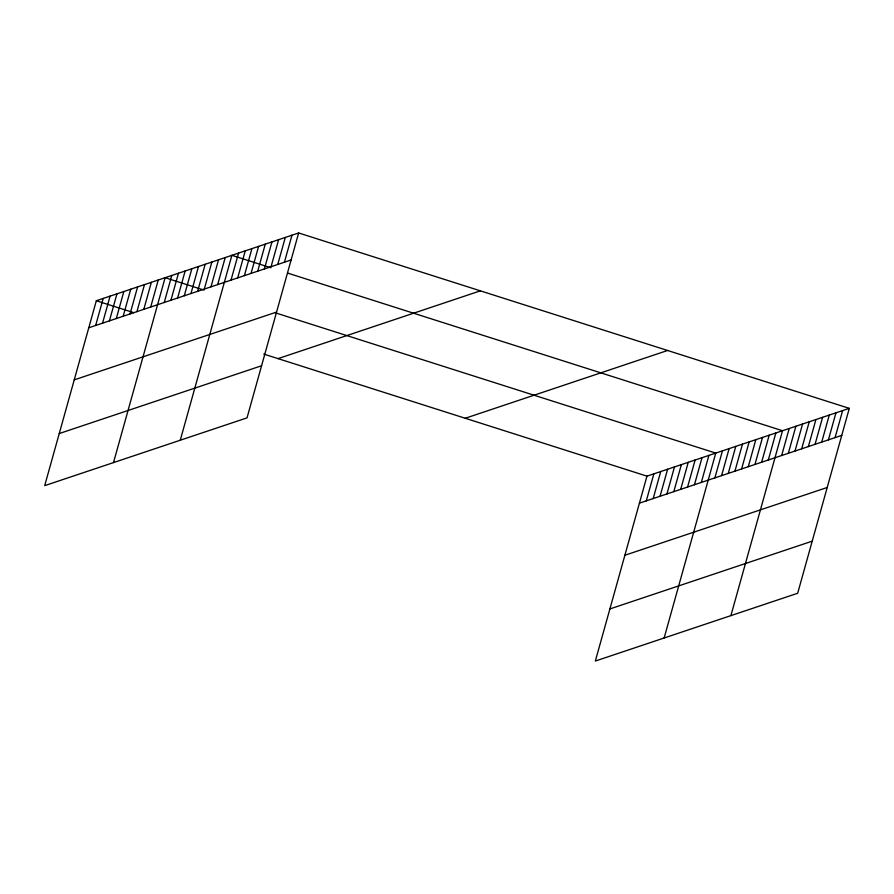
<?xml version="1.0" encoding="UTF-8"?>
<svg xmlns="http://www.w3.org/2000/svg" width="894" height="894" viewBox="0 0 894 894"><rect width="100%" height="100%" fill="white"/><g stroke="black" fill="none" stroke-linecap="round" stroke-linejoin="round"><path stroke-width="1.34" d="M298.652 232.965L96.328 300.742L44.7 485.643L247.035 417.856L298.652 232.965L849.3 408.357L797.671 593.258L595.348 661.035L646.965 476.144L849.3 408.357M95.658 325.472L103.201 298.44M102.542 323.159L110.085 296.137M109.414 320.857L116.958 293.824M116.298 318.555L123.841 291.522M123.171 316.252L130.725 289.22M130.055 313.939L137.598 286.918M136.927 311.637L144.482 284.605M143.811 309.335L151.354 282.303M150.695 307.033L158.238 280.001M113.493 462.6L165.122 277.699L204.055 290.103M164.25 302.485L171.793 275.464M170.922 300.25L178.476 273.218M177.604 298.015L185.147 270.983M184.276 295.78L191.83 268.748M190.958 293.545L198.502 266.513M197.63 291.31L205.173 264.278M204.313 289.064L211.856 262.043M210.984 286.829L218.527 259.796M217.667 284.594L225.21 257.561M180.264 440.228L231.881 255.326L270.826 267.731M231.021 280.124L238.564 253.091M237.692 277.889L245.235 250.856M244.375 275.643L251.918 248.621M251.046 273.408L258.589 246.386M257.729 271.173L265.272 244.14M264.4 268.938L271.944 241.905M271.072 266.703L278.626 239.67M277.755 264.468L285.298 237.435M284.426 262.221L291.98 235.2M646.306 500.863L653.849 473.831M653.179 498.561L660.733 471.529M660.063 496.259L667.606 469.227M666.935 493.957L674.489 466.925M673.819 491.644L681.362 464.623M680.703 489.342L688.246 462.31M687.575 487.04L695.13 460.008M694.459 484.738L702.002 457.706M701.332 482.425L708.886 455.404M664.141 637.992L715.759 453.09L275.441 312.844M714.887 477.888L722.441 450.855M721.57 475.653L729.113 448.62M728.241 473.418L735.796 446.385M734.924 471.183L742.467 444.15M741.595 468.937L749.15 441.915M748.278 466.702L755.821 439.669M754.949 464.467L762.504 437.434M761.632 462.232L769.175 435.199M768.304 459.997L775.858 432.964M730.901 615.631L782.529 430.729L287.7 273.106M781.658 455.515L789.212 428.494M788.34 453.28L795.884 426.248M795.012 451.045L802.566 424.013M801.694 448.81L809.238 421.778M808.366 446.575L815.92 419.543M815.049 444.34L822.592 417.308M821.72 442.094L829.274 415.073M828.403 439.859L835.946 412.827M835.074 437.624L842.629 410.592M88.774 327.774L291.109 259.986M74.236 379.872L276.559 312.084M278.034 358.628L480.369 290.841M59.25 433.545L261.573 365.758M465.26 418.258L667.583 350.482M639.422 503.166L841.757 435.389M624.872 555.263L827.207 487.487M609.887 608.948L812.221 541.161M96.328 300.742L133.966 312.732M263.764 354.08L646.965 476.144"/></g></svg>
